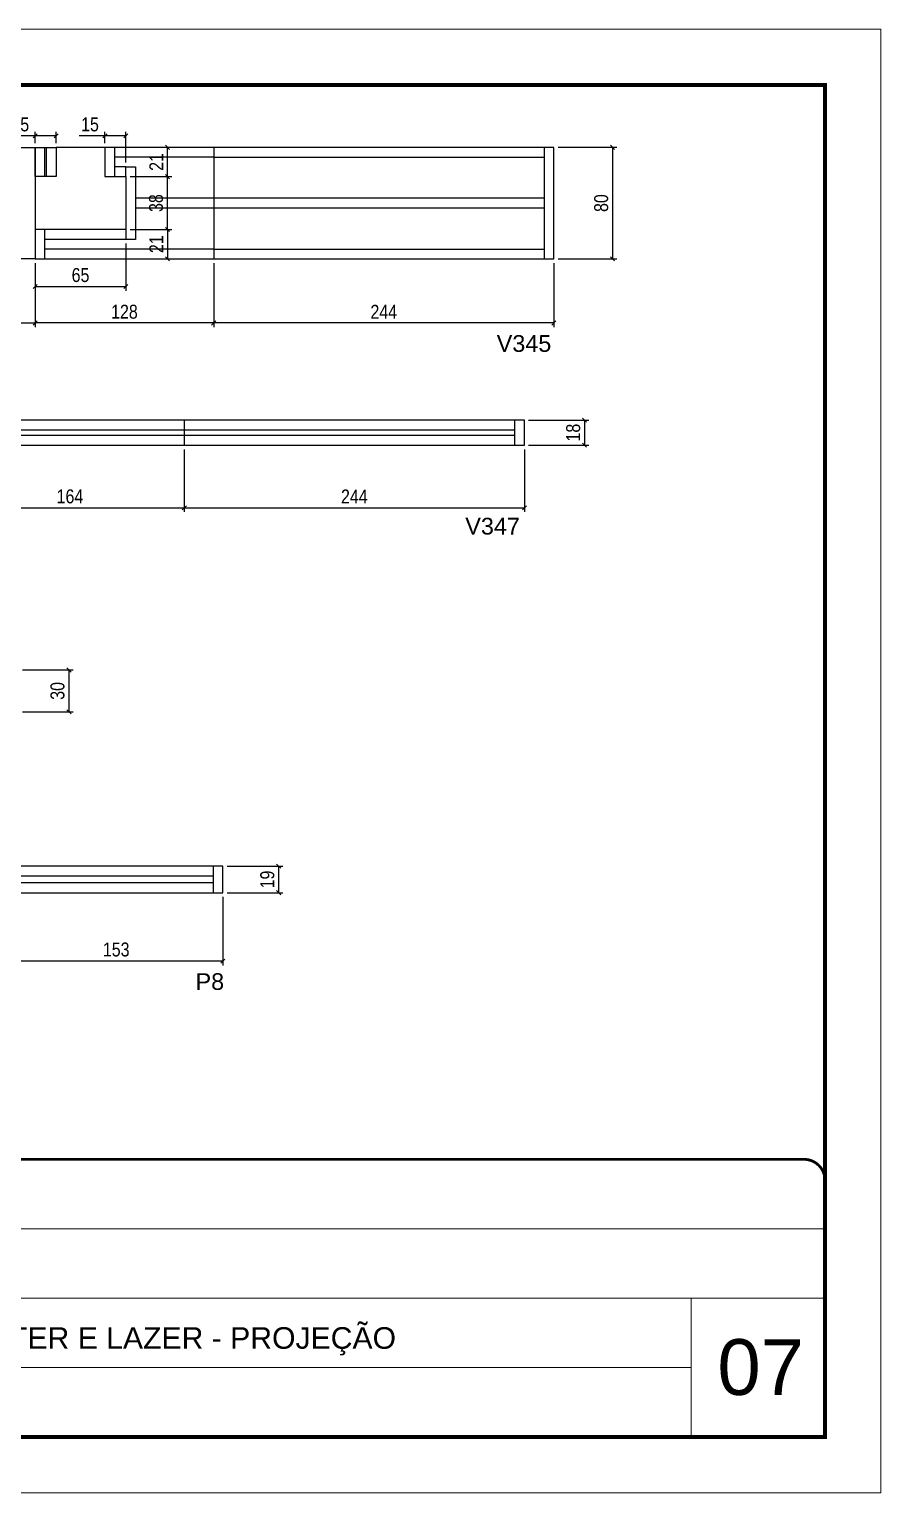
# Model space of a CAD drawing. Extents: x 3245 to 12416, y 917 to 10295.
# Drawn here: x 7303 to 7914, y 7809 to 8859 of the extents above; entities that cross this region are included whole.
import ezdxf

# ---------------------------------------------------------------- set-up
doc = ezdxf.new("R2010")
doc.units = 0
doc.linetypes.add('CONTINUO', pattern=[0])
doc.linetypes.add('DASHED', pattern=[0.75, 0.5, -0.25])
for name, color, linetype in [('5', 5, 'Continuous'), ('COTA', 241, 'Continuous'), ('Painéis', 200, 'Continuous'), ('SARR_2.2x7', 40, 'Continuous')]:
    doc.layers.add(name, color=color, linetype=linetype)
for name, color, linetype, lineweight in [('CARIMBO', 255, 'Continuous', 9), ('Folhas', 255, 'Continuous', 9), ('SARRAFO DE PRESSAO', 251, 'DASHED', 9)]:
    doc.layers.add(name, color=color, linetype=linetype, lineweight=lineweight)
doc.styles.add('ARIAL', font='arial.ttf')
doc.styles.add('COTA TECNICA-50', font='techl___.ttf', dxfattribs={"height": 10})
doc.styles.get("Standard").update_dxf_attribs({"font": 'arial.ttf'})
doc.dimstyles.new('COTA PAINEL-50', dxfattribs={"dimtxt": 10, "dimasz": 3, "dimexe": 3, "dimexo": 3, "dimgap": 3, "dimtad": 1, "dimdec": 1, "dimzin": 12, "dimdsep": 46, "dimtxsty": 'COTA TECNICA-50', "dimblk1": 'OBLIQUE', "dimblk2": 'OBLIQUE', "dimsah": 1, "dimcen": 0.9, "dimclrd": 4, "dimclre": 4, "dimclrt": 240, "dimadec": 1, "dimazin": 3, "dimtfac": 1, "dimtdec": 1, "dimtmove": 0, "dimatfit": 3, "dimfxl": 1, "dimtolj": 1, "dimtzin": 12, "dimarcsym": 0})

# ---------------------------------------------------------------- blocks, each defined once
blk = doc.blocks.new('9999999999')
at = {"color": 30, "linetype": 'CONTINUO'}
for p, q in [((98564.6, 34379.6), (99584, 34379.6)), ((98564.6, 34329.8), (99488, 34329.8)), ((99584, 34329.8), (99488, 34329.8)), ((99488, 34329.8), (99488, 34230.2)), ((98564.6, 34280), (99488, 34280))]:
    blk.add_line(p, q, dxfattribs=at)
at = {"color": 30, "linetype": 'CONTINUO', "const_width": 2}
blk.add_lwpolyline([(99584, 34230.2), (99584, 34414.4, 0.414214), (99569, 34429.4), (98229, 34429.4, 0.414214), (98214, 34414.4), (98214, 34245.2, 0.414214), (98229, 34230.2), (99584, 34230.2)], format="xyb", dxfattribs=at)
at = {"layer": 'Folhas'}
blk.add_lwpolyline([(98139, 34190.2), (99624, 34190.2), (99624, 35240.2), (98139, 35240.2)], close=True, dxfattribs=at)
at = {"layer": 'Folhas', "color": 30, "const_width": 3}
blk.add_lwpolyline([(98214, 34230.2), (99584, 34230.2), (99584, 35200.2), (98214, 35200.2)], close=True, dxfattribs=at)
at = {"color": 7, "linetype": 'Continuous', "ltscale": 5, "style": 'ARIAL'}
blk.add_text('BUSINESS CENTER E LAZER - PROJEÇÃO', height=15.483, dxfattribs=at).set_placement((98837.7, 34293.5))
blk = doc.blocks.new('_Oblique')
at = {"color": 0, "linetype": 'ByBlock', "lineweight": -2}
blk.add_line((-0.5, -0.5), (0.5, 0.5), dxfattribs=at)
blk = doc.blocks.new('*D321')
at = {"layer": 'COTA', "color": 4, "linetype": 'ByBlock', "lineweight": -2, "transparency": 16777216}
for p, q in [((7682.4, 8774), (7724.5, 8774)), ((7721.5, 8774), (7721.5, 8694)), ((7682.4, 8694), (7724.5, 8694))]:
    blk.add_line(p, q, dxfattribs=at)
at = {"layer": 'Defpoints', "color": 0, "linetype": 'ByBlock', "transparency": 16777216}
for p in [(7679.4, 8774), (7679.4, 8694), (7721.5, 8694)]:
    blk.add_point(p, dxfattribs=at)
at = {"layer": 'COTA', "color": 4, "linetype": 'ByBlock', "lineweight": -2, "transparency": 16777216, "xscale": 3, "yscale": 3, "zscale": 3}
for p, rotation in [((7721.5, 8774), 90), ((7721.5, 8694), 270)]:
    blk.add_blockref('_Oblique', p, dxfattribs=dict(at, rotation=rotation))
at = {"layer": 'COTA', "color": 240, "linetype": 'ByBlock', "transparency": 16777216, "insert": (7713.4, 8734), "char_height": 10, "attachment_point": 5, "rotation": 90, "style": 'COTA TECNICA-50'}
blk.add_mtext('\\A1;80', dxfattribs=at)
blk = doc.blocks.new('*D322')
at = {"layer": 'COTA', "color": 4, "linetype": 'ByBlock', "lineweight": -2, "transparency": 16777216}
for p, q in [((7435.4, 8691), (7435.4, 8645)), ((7679.4, 8691), (7679.4, 8645)), ((7679.4, 8648), (7435.4, 8648))]:
    blk.add_line(p, q, dxfattribs=at)
at = {"layer": 'Defpoints', "color": 0, "linetype": 'ByBlock', "transparency": 16777216}
for p in [(7435.4, 8694), (7679.4, 8694), (7435.4, 8648)]:
    blk.add_point(p, dxfattribs=at)
at = {"layer": 'COTA', "color": 4, "linetype": 'ByBlock', "lineweight": -2, "transparency": 16777216, "xscale": 3, "yscale": 3, "zscale": 3, "rotation": 180}
blk.add_blockref('_Oblique', (7435.4, 8648), dxfattribs=at)
at = {"layer": 'COTA', "color": 4, "linetype": 'ByBlock', "lineweight": -2, "transparency": 16777216, "xscale": 3, "yscale": 3, "zscale": 3}
blk.add_blockref('_Oblique', (7679.4, 8648), dxfattribs=at)
at = {"layer": 'COTA', "color": 240, "linetype": 'ByBlock', "transparency": 16777216, "insert": (7557.4, 8656), "char_height": 10, "attachment_point": 5, "style": 'COTA TECNICA-50'}
blk.add_mtext('\\A1;244', dxfattribs=at)
blk = doc.blocks.new('*D323')
at = {"layer": 'COTA', "color": 4, "linetype": 'ByBlock', "lineweight": -2, "transparency": 16777216}
for p, q in [((7307.4, 8691), (7307.4, 8645)), ((7435.4, 8691), (7435.4, 8645)), ((7435.4, 8648), (7307.4, 8648))]:
    blk.add_line(p, q, dxfattribs=at)
at = {"layer": 'Defpoints', "color": 0, "linetype": 'ByBlock', "transparency": 16777216}
for p in [(7307.4, 8694), (7435.4, 8694), (7307.4, 8648)]:
    blk.add_point(p, dxfattribs=at)
at = {"layer": 'COTA', "color": 4, "linetype": 'ByBlock', "lineweight": -2, "transparency": 16777216, "xscale": 3, "yscale": 3, "zscale": 3, "rotation": 180}
blk.add_blockref('_Oblique', (7307.4, 8648), dxfattribs=at)
at = {"layer": 'COTA', "color": 4, "linetype": 'ByBlock', "lineweight": -2, "transparency": 16777216, "xscale": 3, "yscale": 3, "zscale": 3}
blk.add_blockref('_Oblique', (7435.4, 8648), dxfattribs=at)
at = {"layer": 'COTA', "color": 240, "linetype": 'ByBlock', "transparency": 16777216, "insert": (7371.4, 8656), "char_height": 10, "attachment_point": 5, "style": 'COTA TECNICA-50'}
blk.add_mtext('\\A1;128', dxfattribs=at)
blk = doc.blocks.new('*D324')
at = {"layer": 'COTA', "color": 4, "linetype": 'ByBlock', "lineweight": -2, "transparency": 16777216}
for p, q in [((7372.4, 8705), (7372.4, 8671.1)), ((7307.4, 8691), (7307.4, 8671.1)), ((7307.4, 8674.1), (7372.4, 8674.1))]:
    blk.add_line(p, q, dxfattribs=at)
at = {"layer": 'Defpoints', "color": 0, "linetype": 'ByBlock', "transparency": 16777216}
for p in [(7372.4, 8708), (7307.4, 8694), (7372.4, 8674.1)]:
    blk.add_point(p, dxfattribs=at)
at = {"layer": 'COTA', "color": 4, "linetype": 'ByBlock', "lineweight": -2, "transparency": 16777216, "xscale": 3, "yscale": 3, "zscale": 3, "rotation": 180}
blk.add_blockref('_Oblique', (7307.4, 8674.1), dxfattribs=at)
at = {"layer": 'COTA', "color": 4, "linetype": 'ByBlock', "lineweight": -2, "transparency": 16777216, "xscale": 3, "yscale": 3, "zscale": 3}
blk.add_blockref('_Oblique', (7372.4, 8674.1), dxfattribs=at)
at = {"layer": 'COTA', "color": 240, "linetype": 'ByBlock', "transparency": 16777216, "insert": (7339.9, 8682.3), "char_height": 10, "attachment_point": 5, "style": 'COTA TECNICA-50'}
blk.add_mtext('\\A1;65', dxfattribs=at)
blk = doc.blocks.new('*D325')
at = {"layer": 'COTA', "color": 4, "linetype": 'ByBlock', "lineweight": -2, "transparency": 16777216}
for p, q in [((7375.4, 8753), (7405.3, 8753)), ((7402.3, 8715), (7402.3, 8753)), ((7375.4, 8715), (7405.3, 8715))]:
    blk.add_line(p, q, dxfattribs=at)
at = {"layer": 'Defpoints', "color": 0, "linetype": 'ByBlock', "transparency": 16777216}
for p in [(7372.4, 8753), (7402.3, 8753), (7372.4, 8715)]:
    blk.add_point(p, dxfattribs=at)
at = {"layer": 'COTA', "color": 4, "linetype": 'ByBlock', "lineweight": -2, "transparency": 16777216, "xscale": 3, "yscale": 3, "zscale": 3}
for p, rotation in [((7402.3, 8753), 90), ((7402.3, 8715), 270)]:
    blk.add_blockref('_Oblique', p, dxfattribs=dict(at, rotation=rotation))
at = {"layer": 'COTA', "color": 240, "linetype": 'ByBlock', "transparency": 16777216, "insert": (7394.1, 8734), "char_height": 10, "attachment_point": 5, "rotation": 90, "style": 'COTA TECNICA-50'}
blk.add_mtext('\\A1;38', dxfattribs=at)
blk = doc.blocks.new('*D326')
at = {"layer": 'COTA', "color": 4, "linetype": 'ByBlock', "lineweight": -2, "transparency": 16777216}
for p, q in [((7375.4, 8715), (7405.3, 8715)), ((7402.3, 8715), (7402.3, 8694)), ((7375.4, 8694), (7405.3, 8694))]:
    blk.add_line(p, q, dxfattribs=at)
at = {"layer": 'Defpoints', "color": 0, "linetype": 'ByBlock', "transparency": 16777216}
for p in [(7372.4, 8715), (7372.4, 8694), (7402.3, 8694)]:
    blk.add_point(p, dxfattribs=at)
at = {"layer": 'COTA', "color": 4, "linetype": 'ByBlock', "lineweight": -2, "transparency": 16777216, "xscale": 3, "yscale": 3, "zscale": 3}
for p, rotation in [((7402.3, 8715), 90), ((7402.3, 8694), 270)]:
    blk.add_blockref('_Oblique', p, dxfattribs=dict(at, rotation=rotation))
at = {"layer": 'COTA', "color": 240, "linetype": 'ByBlock', "transparency": 16777216, "insert": (7394.3, 8704.5), "char_height": 10, "attachment_point": 5, "rotation": 90, "style": 'COTA TECNICA-50'}
blk.add_mtext('\\A1;21', dxfattribs=at)
blk = doc.blocks.new('*D327')
at = {"layer": 'COTA', "color": 4, "linetype": 'ByBlock', "lineweight": -2, "transparency": 16777216}
for p, q in [((7357.4, 8782.2), (7339, 8782.2)), ((7357.4, 8777), (7357.4, 8785.2)), ((7372.4, 8782.2), (7357.4, 8782.2)), ((7372.4, 8763), (7372.4, 8785.2))]:
    blk.add_line(p, q, dxfattribs=at)
at = {"layer": 'Defpoints', "color": 0, "linetype": 'ByBlock', "transparency": 16777216}
for p in [(7357.4, 8782.2), (7357.4, 8774), (7372.4, 8760)]:
    blk.add_point(p, dxfattribs=at)
at = {"layer": 'COTA', "color": 4, "linetype": 'ByBlock', "lineweight": -2, "transparency": 16777216, "xscale": 3, "yscale": 3, "zscale": 3, "rotation": 180}
blk.add_blockref('_Oblique', (7357.4, 8782.2), dxfattribs=at)
at = {"layer": 'COTA', "color": 4, "linetype": 'ByBlock', "lineweight": -2, "transparency": 16777216, "xscale": 3, "yscale": 3, "zscale": 3}
blk.add_blockref('_Oblique', (7372.4, 8782.2), dxfattribs=at)
at = {"layer": 'COTA', "color": 240, "linetype": 'ByBlock', "transparency": 16777216, "insert": (7346.7, 8790.4), "char_height": 10, "attachment_point": 5, "style": 'COTA TECNICA-50'}
blk.add_mtext('\\A1;15', dxfattribs=at)
blk = doc.blocks.new('*D328')
at = {"layer": 'COTA', "color": 4, "linetype": 'ByBlock', "lineweight": -2, "transparency": 16777216}
for p, q in [((7375.4, 8774), (7405.3, 8774)), ((7402.3, 8753), (7402.3, 8774)), ((7375.4, 8753), (7405.3, 8753))]:
    blk.add_line(p, q, dxfattribs=at)
at = {"layer": 'Defpoints', "color": 0, "linetype": 'ByBlock', "transparency": 16777216}
for p in [(7372.4, 8774), (7402.3, 8774), (7372.4, 8753)]:
    blk.add_point(p, dxfattribs=at)
at = {"layer": 'COTA', "color": 4, "linetype": 'ByBlock', "lineweight": -2, "transparency": 16777216, "xscale": 3, "yscale": 3, "zscale": 3}
for p, rotation in [((7402.3, 8774), 90), ((7402.3, 8753), 270)]:
    blk.add_blockref('_Oblique', p, dxfattribs=dict(at, rotation=rotation))
at = {"layer": 'COTA', "color": 240, "linetype": 'ByBlock', "transparency": 16777216, "insert": (7394.3, 8763.5), "char_height": 10, "attachment_point": 5, "rotation": 90, "style": 'COTA TECNICA-50'}
blk.add_mtext('\\A1;21', dxfattribs=at)
blk = doc.blocks.new('*D300')
at = {"layer": 'COTA', "color": 4, "linetype": 'ByBlock', "lineweight": -2, "transparency": 16777216}
for p, q in [((7063.4, 8691), (7063.4, 8645)), ((7307.4, 8691), (7307.4, 8645)), ((7063.4, 8648), (7307.4, 8648))]:
    blk.add_line(p, q, dxfattribs=at)
at = {"layer": 'Defpoints', "color": 0, "linetype": 'ByBlock', "transparency": 16777216}
for p in [(7063.4, 8694), (7307.4, 8694), (7307.4, 8648)]:
    blk.add_point(p, dxfattribs=at)
at = {"layer": 'COTA', "color": 4, "linetype": 'ByBlock', "lineweight": -2, "transparency": 16777216, "xscale": 3, "yscale": 3, "zscale": 3, "rotation": 180}
blk.add_blockref('_Oblique', (7063.4, 8648), dxfattribs=at)
at = {"layer": 'COTA', "color": 4, "linetype": 'ByBlock', "lineweight": -2, "transparency": 16777216, "xscale": 3, "yscale": 3, "zscale": 3}
blk.add_blockref('_Oblique', (7307.4, 8648), dxfattribs=at)
at = {"layer": 'COTA', "color": 240, "linetype": 'ByBlock', "transparency": 16777216, "insert": (7185.4, 8656), "char_height": 10, "attachment_point": 5, "style": 'COTA TECNICA-50'}
blk.add_mtext('\\A1;244', dxfattribs=at)
blk = doc.blocks.new('*D298')
at = {"layer": 'COTA', "color": 4, "linetype": 'ByBlock', "lineweight": -2, "transparency": 16777216}
for p, q in [((7250.3, 8557.3), (7250.3, 8512.4)), ((7414.3, 8557.3), (7414.3, 8512.4)), ((7250.3, 8515.4), (7414.3, 8515.4))]:
    blk.add_line(p, q, dxfattribs=at)
at = {"layer": 'Defpoints', "color": 0, "linetype": 'ByBlock', "transparency": 16777216}
for p in [(7250.3, 8560.3), (7414.3, 8560.3), (7414.3, 8515.4)]:
    blk.add_point(p, dxfattribs=at)
at = {"layer": 'COTA', "color": 4, "linetype": 'ByBlock', "lineweight": -2, "transparency": 16777216, "xscale": 3, "yscale": 3, "zscale": 3, "rotation": 180}
blk.add_blockref('_Oblique', (7250.3, 8515.4), dxfattribs=at)
at = {"layer": 'COTA', "color": 4, "linetype": 'ByBlock', "lineweight": -2, "transparency": 16777216, "xscale": 3, "yscale": 3, "zscale": 3}
blk.add_blockref('_Oblique', (7414.3, 8515.4), dxfattribs=at)
at = {"layer": 'COTA', "color": 240, "linetype": 'ByBlock', "transparency": 16777216, "insert": (7332.3, 8523.5), "char_height": 10, "attachment_point": 5, "style": 'COTA TECNICA-50'}
blk.add_mtext('\\A1;164', dxfattribs=at)
blk = doc.blocks.new('*D332')
at = {"layer": 'COTA', "color": 4, "linetype": 'ByBlock', "lineweight": -2, "transparency": 16777216}
for p, q in [((7414.3, 8557.3), (7414.3, 8512.4)), ((7658.3, 8557.3), (7658.3, 8512.4)), ((7414.3, 8515.4), (7658.3, 8515.4))]:
    blk.add_line(p, q, dxfattribs=at)
at = {"layer": 'Defpoints', "color": 0, "linetype": 'ByBlock', "transparency": 16777216}
for p in [(7414.3, 8560.3), (7658.3, 8560.3), (7658.3, 8515.4)]:
    blk.add_point(p, dxfattribs=at)
at = {"layer": 'COTA', "color": 4, "linetype": 'ByBlock', "lineweight": -2, "transparency": 16777216, "xscale": 3, "yscale": 3, "zscale": 3, "rotation": 180}
blk.add_blockref('_Oblique', (7414.3, 8515.4), dxfattribs=at)
at = {"layer": 'COTA', "color": 4, "linetype": 'ByBlock', "lineweight": -2, "transparency": 16777216, "xscale": 3, "yscale": 3, "zscale": 3}
blk.add_blockref('_Oblique', (7658.3, 8515.4), dxfattribs=at)
at = {"layer": 'COTA', "color": 240, "linetype": 'ByBlock', "transparency": 16777216, "insert": (7536.3, 8523.5), "char_height": 10, "attachment_point": 5, "style": 'COTA TECNICA-50'}
blk.add_mtext('\\A1;244', dxfattribs=at)
blk = doc.blocks.new('*D333')
at = {"layer": 'COTA', "color": 4, "linetype": 'ByBlock', "lineweight": -2, "transparency": 16777216}
for p, q in [((7661.3, 8578.3), (7704.4, 8578.3)), ((7701.4, 8578.3), (7701.4, 8560.3)), ((7661.3, 8560.3), (7704.4, 8560.3))]:
    blk.add_line(p, q, dxfattribs=at)
at = {"layer": 'Defpoints', "color": 0, "linetype": 'ByBlock', "transparency": 16777216}
for p in [(7658.3, 8578.3), (7658.3, 8560.3), (7701.4, 8560.3)]:
    blk.add_point(p, dxfattribs=at)
at = {"layer": 'COTA', "color": 4, "linetype": 'ByBlock', "lineweight": -2, "transparency": 16777216, "xscale": 3, "yscale": 3, "zscale": 3}
for p, rotation in [((7701.4, 8578.3), 90), ((7701.4, 8560.3), 270)]:
    blk.add_blockref('_Oblique', p, dxfattribs=dict(at, rotation=rotation))
at = {"layer": 'COTA', "color": 240, "linetype": 'ByBlock', "transparency": 16777216, "insert": (7693.3, 8569.3), "char_height": 10, "attachment_point": 5, "rotation": 90, "style": 'COTA TECNICA-50'}
blk.add_mtext('\\A1;18', dxfattribs=at)
blk = doc.blocks.new('*D337')
at = {"layer": 'COTA', "color": 4, "linetype": 'ByBlock', "lineweight": -2, "transparency": 16777216}
for p, q in [((7298.4, 8399), (7334.6, 8399)), ((7331.6, 8399), (7331.6, 8369)), ((7298.4, 8369), (7334.6, 8369))]:
    blk.add_line(p, q, dxfattribs=at)
at = {"layer": 'Defpoints', "color": 0, "linetype": 'ByBlock', "transparency": 16777216}
for p in [(7295.4, 8399), (7295.4, 8369), (7331.6, 8369)]:
    blk.add_point(p, dxfattribs=at)
at = {"layer": 'COTA', "color": 4, "linetype": 'ByBlock', "lineweight": -2, "transparency": 16777216, "xscale": 3, "yscale": 3, "zscale": 3}
for p, rotation in [((7331.6, 8399), 90), ((7331.6, 8369), 270)]:
    blk.add_blockref('_Oblique', p, dxfattribs=dict(at, rotation=rotation))
at = {"layer": 'COTA', "color": 240, "linetype": 'ByBlock', "transparency": 16777216, "insert": (7323.4, 8384), "char_height": 10, "attachment_point": 5, "rotation": 90, "style": 'COTA TECNICA-50'}
blk.add_mtext('\\A1;30', dxfattribs=at)
blk = doc.blocks.new('*D346')
at = {"layer": 'COTA', "color": 4, "linetype": 'ByBlock', "lineweight": -2, "transparency": 16777216}
for p, q in [((7289, 8236.2), (7289, 8187.1)), ((7442, 8236.2), (7442, 8187.1)), ((7442, 8190.1), (7289, 8190.1))]:
    blk.add_line(p, q, dxfattribs=at)
at = {"layer": 'Defpoints', "color": 0, "linetype": 'ByBlock', "transparency": 16777216}
for p in [(7289, 8239.2), (7442, 8239.2), (7289, 8190.1)]:
    blk.add_point(p, dxfattribs=at)
at = {"layer": 'COTA', "color": 4, "linetype": 'ByBlock', "lineweight": -2, "transparency": 16777216, "xscale": 3, "yscale": 3, "zscale": 3, "rotation": 180}
blk.add_blockref('_Oblique', (7289, 8190.1), dxfattribs=at)
at = {"layer": 'COTA', "color": 4, "linetype": 'ByBlock', "lineweight": -2, "transparency": 16777216, "xscale": 3, "yscale": 3, "zscale": 3}
blk.add_blockref('_Oblique', (7442, 8190.1), dxfattribs=at)
at = {"layer": 'COTA', "color": 240, "linetype": 'ByBlock', "transparency": 16777216, "insert": (7365.5, 8198.4), "char_height": 10, "attachment_point": 5, "style": 'COTA TECNICA-50'}
blk.add_mtext('\\A1;153', dxfattribs=at)
blk = doc.blocks.new('*D347')
at = {"layer": 'COTA', "color": 4, "linetype": 'ByBlock', "lineweight": -2, "transparency": 16777216}
for p, q in [((7445, 8258.2), (7485, 8258.2)), ((7482, 8258.2), (7482, 8239.2)), ((7445, 8239.2), (7485, 8239.2))]:
    blk.add_line(p, q, dxfattribs=at)
at = {"layer": 'Defpoints', "color": 0, "linetype": 'ByBlock', "transparency": 16777216}
for p in [(7442, 8258.2), (7442, 8239.2), (7482, 8239.2)]:
    blk.add_point(p, dxfattribs=at)
at = {"layer": 'COTA', "color": 4, "linetype": 'ByBlock', "lineweight": -2, "transparency": 16777216, "xscale": 3, "yscale": 3, "zscale": 3}
for p, rotation in [((7482, 8258.2), 90), ((7482, 8239.2), 270)]:
    blk.add_blockref('_Oblique', p, dxfattribs=dict(at, rotation=rotation))
at = {"layer": 'COTA', "color": 240, "linetype": 'ByBlock', "transparency": 16777216, "insert": (7473.9, 8248.7), "char_height": 10, "attachment_point": 5, "rotation": 90, "style": 'COTA TECNICA-50'}
blk.add_mtext('\\A1;19', dxfattribs=at)
blk = doc.blocks.new('*D348')
at = {"layer": 'COTA', "color": 4, "linetype": 'ByBlock', "lineweight": -2, "transparency": 16777216}
for p, q in [((7307.4, 8782.2), (7289, 8782.2)), ((7307.4, 8777), (7307.4, 8785.2)), ((7322.4, 8782.2), (7307.4, 8782.2)), ((7322.4, 8777), (7322.4, 8785.2))]:
    blk.add_line(p, q, dxfattribs=at)
at = {"layer": 'Defpoints', "color": 0, "linetype": 'ByBlock', "transparency": 16777216}
for p in [(7307.4, 8782.2), (7307.4, 8774), (7322.4, 8774)]:
    blk.add_point(p, dxfattribs=at)
at = {"layer": 'COTA', "color": 4, "linetype": 'ByBlock', "lineweight": -2, "transparency": 16777216, "xscale": 3, "yscale": 3, "zscale": 3, "rotation": 180}
blk.add_blockref('_Oblique', (7307.4, 8782.2), dxfattribs=at)
at = {"layer": 'COTA', "color": 4, "linetype": 'ByBlock', "lineweight": -2, "transparency": 16777216, "xscale": 3, "yscale": 3, "zscale": 3}
blk.add_blockref('_Oblique', (7322.4, 8782.2), dxfattribs=at)
at = {"layer": 'COTA', "color": 240, "linetype": 'ByBlock', "transparency": 16777216, "insert": (7296.7, 8790.4), "char_height": 10, "attachment_point": 5, "style": 'COTA TECNICA-50'}
blk.add_mtext('\\A1;15', dxfattribs=at)

msp = doc.modelspace()

# ---------------------------------------------------------------- linework, layer by layer
at = {"layer": 'COTA', "linetype": 'ByBlock'}
for p, q in [((7357.4, 8773.98), (7322.4, 8773.98)), ((7372.4, 8752.98), (7372.4, 8759.98)), ((7372.4, 8759.98), (7379.4, 8759.98)), ((7372.4, 8714.98), (7372.4, 8707.98)), ((7379.4, 8707.98), (7372.4, 8707.98))]:
    msp.add_line(p, q, dxfattribs=at)
at = {"layer": 'Painéis', "linetype": 'Continuous'}
for p, q in [((7435.4, 8773.98), (7435.4, 8693.98)), ((7658.27, 8578.31), (7006.27, 8578.31)), ((7414.27, 8578.31), (7414.27, 8560.31)), ((7658.27, 8560.31), (7658.27, 8578.31)), ((7006.27, 8560.31), (7658.27, 8560.31))]:
    msp.add_line(p, q, dxfattribs=at)
for points in [[(6614.9, 8693.98), (6614.9, 8750.48), (6624.4, 8750.48), (6624.4, 8773.98), (7307.4, 8773.98), (7307.4, 8693.98), (6614.9, 8693.98)], [(7357.4, 8773.98), (7357.4, 8752.98), (7372.4, 8752.98), (7372.4, 8714.98), (7307.4, 8714.98), (7307.4, 8693.98), (7679.4, 8693.98), (7679.4, 8773.98), (7322.4, 8773.98)]]:
    msp.add_lwpolyline(points, dxfattribs=at)
for points in [[(7307.4, 8773.98), (7322.4, 8773.98), (7322.4, 8752.98), (7307.4, 8752.98)], [(7442, 8258.2), (7289, 8258.2), (7289, 8239.2), (7442, 8239.2)]]:
    msp.add_lwpolyline(points, close=True, dxfattribs=at)
at = {"layer": 'SARR_2.2x7', "linetype": 'Continuous'}
for p, q in [((7314.4, 8752.98), (7314.4, 8773.98)), ((7315.4, 8752.98), (7315.4, 8773.98)), ((7364.4, 8752.98), (7364.4, 8773.98)), ((7672.4, 8773.98), (7672.4, 8693.98)), ((7435.4, 8766.98), (7364.4, 8766.98)), ((7372.4, 8759.98), (7364.4, 8759.98)), ((7379.4, 8759.98), (7379.4, 8707.98)), ((7435.4, 8766.98), (7672.4, 8766.98)), ((7435.4, 8737.47), (7379.4, 8737.47)), ((7672.4, 8737.47), (7435.4, 8737.47)), ((7435.4, 8730.47), (7379.4, 8730.47)), ((7672.4, 8730.47), (7435.4, 8730.47)), ((7314.4, 8693.98), (7314.4, 8714.98)), ((7372.4, 8707.98), (7314.4, 8707.98)), ((7435.4, 8700.98), (7314.4, 8700.98)), ((7435.4, 8700.98), (7672.4, 8700.98)), ((7250.27, 8571.31), (7414.27, 8571.31)), ((7414.27, 8571.31), (7651.27, 8571.31)), ((7651.27, 8578.31), (7651.27, 8560.31)), ((7414.27, 8567.31), (7250.27, 8567.31)), ((7651.27, 8567.31), (7414.27, 8567.31)), ((7435, 8258.2), (7435, 8239.2)), ((7296, 8251.2), (7435, 8251.2)), ((7435, 8246.2), (7296, 8246.2))]:
    msp.add_line(p, q, dxfattribs=at)

# ---------------------------------------------------------------- block references
at = {"layer": 'SARRAFO DE PRESSAO', "color": 6, "linetype": 'ByBlock'}
msp.add_blockref('9999999999', (-91710.13, -26381.5), dxfattribs=at)

# ---------------------------------------------------------------- texts
at = {"layer": '5', "linetype": 'Continuous'}
for s, p in [('V345', (7638.42, 8627.25)), ('V347', (7615.9, 8496.19)), ('P8', (7422.41, 8169.45))]:
    msp.add_text(s, height=12, rotation=359.99996, dxfattribs=at).set_placement(p)
at = {"layer": 'CARIMBO', "style": 'ARIAL'}
msp.add_text('07', height=40, dxfattribs=at).set_placement((7796.7, 7878.85))

# ---------------------------------------------------------------- dimensions: what is measured, and where the dimension line sits
at = {"layer": 'COTA', "linetype": 'ByBlock'}
for base, p1, p2, override, picture, middle in [((7307.4, 8782.24), (7322.4, 8773.98), (7307.4, 8773.98), {"dimarcsym": 1}, '*D348', (7296.71, 8790.35)), ((7357.4, 8782.24), (7372.4, 8759.98), (7357.4, 8773.98), {"dimarcsym": 1}, '*D327', (7346.71, 8790.35)), ((7372.4, 8674.14), (7307.4, 8693.98), (7372.4, 8707.98), {"dimarcsym": 1}, '*D324', (7339.9, 8682.25)), ((7307.4, 8647.95), (7063.4, 8693.98), (7307.4, 8693.98), {"dimtmove": 1, "dimarcsym": 1}, '*D300', (7185.4, 8656.02)), ((7307.4, 8647.95), (7435.4, 8693.98), (7307.4, 8693.98), {"dimtmove": 1, "dimarcsym": 1}, '*D323', (7371.4, 8656.05)), ((7435.4, 8647.95), (7679.4, 8693.98), (7435.4, 8693.98), {"dimarcsym": 1}, '*D322', (7557.4, 8656.02)), ((7414.27, 8515.43), (7250.27, 8560.31), (7414.27, 8560.31), {"dimarcsym": 1}, '*D298', (7332.27, 8523.54)), ((7658.27, 8515.43), (7414.27, 8560.31), (7658.27, 8560.31), {"dimarcsym": 1}, '*D332', (7536.27, 8523.51))]:
    dim = msp.add_linear_dim(base=base, p1=p1, p2=p2, dimstyle='COTA PAINEL-50', override=override, dxfattribs=at)
    dim.commit()
    dim.dimension.update_dxf_attribs({"geometry": picture, "text_midpoint": middle})
for base, p1, p2, angle, picture, middle in [((7402.35, 8773.98), (7372.4, 8752.98), (7372.4, 8773.98), 90, '*D328', (7394.29, 8763.48)), ((7721.5, 8693.98), (7679.4, 8773.98), (7679.4, 8693.98), 90, '*D321', (7713.37, 8733.98)), ((7402.35, 8752.98), (7372.4, 8714.98), (7372.4, 8752.98), 90, '*D325', (7394.11, 8733.98)), ((7402.35, 8693.98), (7372.4, 8714.98), (7372.4, 8693.98), 90, '*D326', (7394.29, 8704.48)), ((7701.43, 8560.31), (7658.27, 8578.31), (7658.27, 8560.31), 90, '*D333', (7693.33, 8569.31)), ((7331.62, 8368.99), (7295.42, 8398.99), (7295.42, 8368.99), 90, '*D337', (7323.41, 8383.99)), ((7482.03, 8239.2), (7442, 8258.2), (7442, 8239.2), 90, '*D347', (7473.94, 8248.7)), ((7289, 8190.15), (7442, 8239.2), (7289, 8239.2), 180, '*D346', (7365.5, 8198.37))]:
    dim = msp.add_linear_dim(base=base, p1=p1, p2=p2, angle=angle, dimstyle='COTA PAINEL-50', override={"dimarcsym": 1}, dxfattribs=at)
    dim.commit()
    dim.dimension.update_dxf_attribs({"geometry": picture, "text_midpoint": middle})

doc.saveas('drawing.dxf')
